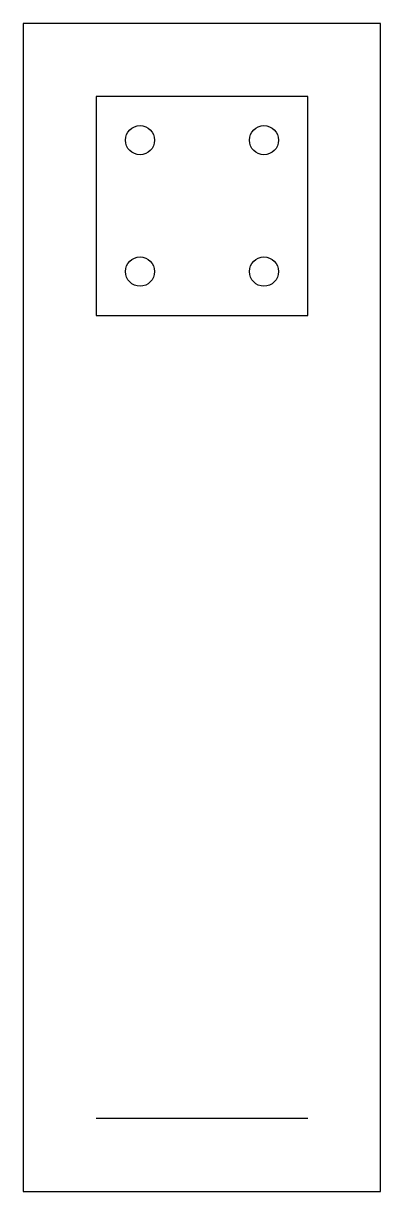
# Model space of a CAD drawing. Header units: millimetres. Extents: x -302 to -253, y 24 to 184.
import ezdxf

# ---------------------------------------------------------------- set-up
doc = ezdxf.new("R2010")
doc.units = ezdxf.units.MM
doc.layers.get('0').update_dxf_attribs({"linetype": 'CONTINUOUS'})

msp = doc.modelspace()

# ---------------------------------------------------------------- linework, layer by layer
msp.add_line((-263.01, 34.24), (-292.01, 34.24))
for points in [[(-253.01, 184.24), (-302.01, 184.24), (-302.01, 24.24), (-253.01, 24.24)], [(-263.01, 144.24), (-263.01, 174.24), (-292.01, 174.24), (-292.01, 144.24)]]:
    msp.add_lwpolyline(points, close=True)
for centre in [(-286.01, 168.24), (-269.01, 168.24), (-286.01, 150.24), (-269.01, 150.24)]:
    msp.add_circle(centre, 2)

doc.saveas('drawing.dxf')
